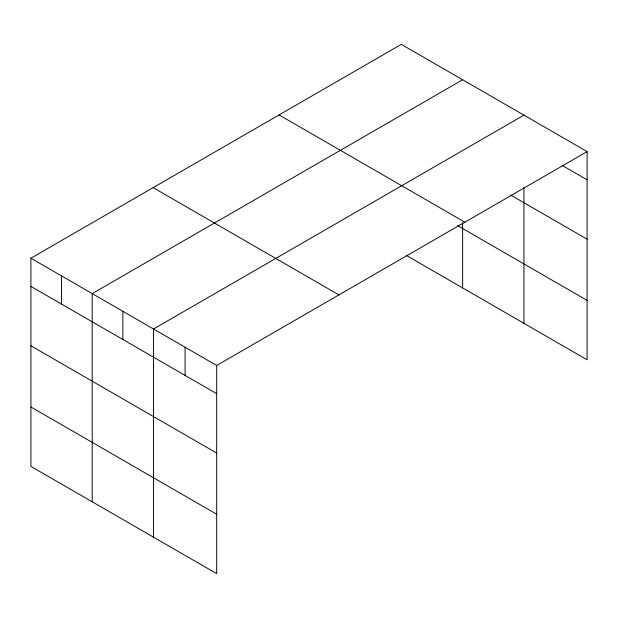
<?xml version="1.0" encoding="UTF-8"?>
<svg xmlns="http://www.w3.org/2000/svg" width="618" height="618" viewBox="0 0 618 618"><rect width="100%" height="100%" fill="white"/><g stroke="black" fill="none" stroke-linecap="round" stroke-linejoin="round"><path stroke-width="0.93" d="M587.1 151.611L216.679 365.477L216.679 573.643L30.9 466.389L30.9 258.216L401.321 44.357L587.1 151.611L587.1 359.784L406.289 255.396M462.627 79.753L92.206 293.612L92.206 501.785M523.933 115.149L153.511 329.008L153.511 537.173M562.164 165.392L587.1 179.792M510.677 195.064L587.1 239.189M279.081 114.925L464.86 222.186M457.66 225.655L587.1 300.387M153.14 187.64L338.919 294.902M30.9 258.216L216.679 365.477M30.9 286.389L216.679 393.651M30.9 345.786L216.679 453.048M30.9 406.984L216.679 514.246M523.933 187.393L523.933 323.314M462.627 222.789L462.627 287.918M185.099 347.239L185.099 375.42M122.858 311.31L122.858 339.483M61.553 275.914L61.553 304.087"/></g></svg>
